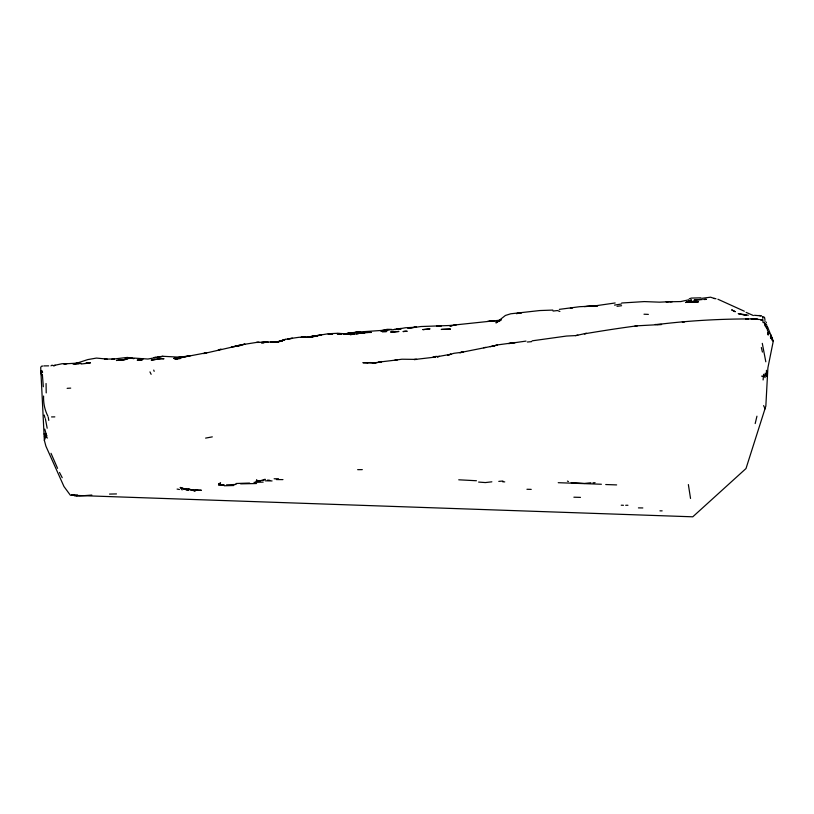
<?xml version="1.0" encoding="UTF-8"?>
<svg xmlns="http://www.w3.org/2000/svg" width="814" height="814" viewBox="0 0 814 814"><rect width="100%" height="100%" fill="white"/><g stroke="black" fill="none" stroke-linecap="round" stroke-linejoin="round"><path stroke-width="1.22" d="M43.58 396.042C43.335 403.042 44.689 409.93 47.914 416.198M767.612 330.993L766.808 327.167M763.094 379.965L763.624 374.298L765.018 377.615L765.241 373.178L766.585 376.495L766.432 370.299M46.062 383.516L46.215 392.897M769.21 333.821L769.22 331.502L767.633 332.723M755.199 423.565L756.949 416.188M42.959 366.035L41.412 366.229L40.7 367.48L44.343 440.323L45.92 446.204L63.97 486.518L70.38 495.238L692.775 516.809L746 468.538L765.842 406.115L767.877 367.928L773.3 341.015L767.989 328.093M44.343 440.323L45.248 438.064L44.292 433.414L46.164 434.106L46.795 436.029L44.424 436.304L47.507 438.013M770.593 338.39L771.255 337.881M50.956 365.862L51.984 365.15L54.162 366.005M498.911 320.96L501.221 319.76L495.919 322.904L505.392 315.466L510.765 313.787L539.713 310.551L552.818 310.083M262.993 480.392L265.252 479.293L258.303 481.339L256.593 480.057L258.303 481.339L260.592 480.687L255.871 481.257M686.365 302.299L691.452 299.908L687.016 302.025M614.509 305.108L621.255 304.039M685.632 302.543L687.657 301.638L685.846 302.411M687.23 302.421L688.848 301.699M75.549 495.421L71.713 494.739L74.532 495.645L77.299 494.871M380.525 330.932L387.128 329.314L391.636 329.395M238.339 345.38L244.983 344.169L203.612 353.602M499.46 320.675L497.568 321.388L499.979 320.543L495.97 321.611L500.386 320.523M448.046 355.026L453.947 353.296L462.973 352.157M447.741 355.148L451.078 354.192L437.678 356.644M279.11 341.615L285.378 339.397L276.933 342.216M689.244 298.819L691.351 298.087L700.946 297.832M379.456 362.23L381.603 361.518L372.822 363.288L377.258 362.688M770.95 336.752L770.431 336.915L771.397 338.268M203.927 353.51L206.756 352.706L179.192 357.936L190.313 355.657L177.533 357.59L180.84 357.254L162.892 356.288L147.924 359.035L134.066 358.089L125.153 358.384L131.807 358.16L127.381 357.427L111.915 359.228L114.204 358.954L104.457 359.157L107.122 359.096L96.459 358.079L87.851 359.574L75.366 363.644L78.744 363.064L63.868 363.889L66.779 363.848M492.663 346.265L497.476 344.912L515.262 342.531L508.699 343.6M498.789 481.379L502.899 481.013M54.579 365.344L62.21 363.695L65.181 363.868M401.017 328.378L396.733 329.324L405.433 327.757L414.336 327.32L409.941 328.022L421.062 326.526L449.735 325.498L500.549 320.146M240.557 344.933L256.715 342.389L277.645 341.809L275.366 342.012L281.909 340.944L277.482 341.921L285.531 339.336L292.511 338.319L287.953 338.858M495.044 345.635L459.727 352.676L462.291 352.35M577.828 335.134L575.6 335.622L586.385 333.302L584.411 333.821C601.882 330.891 619.658 328.093 637.311 325.793L635.032 325.926L661.589 324.481L655.28 324.481M497.476 344.912L490.293 346.693M681.084 301.485L688.613 299.847M773.269 340.669L772.333 340.435L771.906 339.102M129.487 358.313L127.228 358.587L131.807 358.16L129.507 357.733L133.832 358.709M508.821 343.539L526.007 341.097M81.024 364.011L88.065 363.217L85.094 363.431M253.988 482.366L263.176 482.122M205.606 438.105L212.312 436.874M343.182 334.218L355.871 332.183L390.262 329.853M437.372 356.776L439.468 356.379L436.955 356.766M233.811 346.611L240.669 345.401L231.4 346.968M687.555 302.421L693.894 301.322L687.128 302.421L689.234 302.086M527.319 342.022L531.573 341.656M615.16 302.971L593.04 306.156L595.258 306.033L579.66 306.695L559.31 309.371M621.581 305.708L617.032 306.308M394.943 360.154L397.201 359.92L378.744 362.118L381.084 362.098M461.375 352.381L463.512 352.045M124.857 359.574L116.412 360.48L127.096 359.249L122.649 359.839M287.759 338.889L299.074 337.281L312.902 336.803L321.601 334.88L308.231 336.925L314.886 336.06L310.572 336.894L312.963 336.731L308.537 336.996L328.225 333.75L337.149 333.313L354.263 334.228M356.339 333.954L358.404 333.659M398.86 328.764L394.505 329.385M434.859 357.041L432.753 357.346L435.256 357.112M354.283 334.198L350.152 334.635L364.733 332.6L371.326 332.427L369.088 332.336M670.166 301.75L681.043 301.567M760.642 319.688L762.799 319.902L763.023 322.558M44.068 365.893L48.647 365.852M690.648 302.34L698.514 301.852L687.433 301.933M160.663 356.573L157.753 356.98L162.892 356.288M483.516 347.7L485.816 347.385M395.238 360.114L401.943 359.218L416.626 359.401L414.143 359.554L435.541 357.061M391.585 329.975L393.783 329.68M279.904 341.473L282.387 341.147M387.617 330.464L383.14 330.932M236.06 484.442L226.536 484.859M80.861 363.349L73.911 363.878L79.05 363.777M553.052 311.05L557.468 310.551L559.89 311.477M532.132 340.832L566.513 336.05L575.773 335.582M686.721 302.421L688.827 302.157M53.714 365.506L55.362 365.303M273.382 342.246L275.539 341.992M383.028 330.637L387.556 330.443M360.48 333.353L364.743 332.936M692.775 302.045L687.932 302.381M86.345 363.319L90.486 362.83L86.243 363.288M701.871 298.311L710.591 297.191L714.651 298.606M704.415 299.552L706.46 299.328L703.723 299.44M760.744 320.126L762.799 319.902M394.688 331.929L398.921 331.461L390.567 332.01L394.688 331.929L392.623 332.092M491.86 481.817L485.368 482.57L478.622 482.071M668.253 301.658L666.127 301.862L672.435 301.577L659.482 302.167L644.332 301.587L621.703 303.001M584.31 306.583L597.669 305.85L586.528 306.41M487.8 321.296L490.089 321.123M261.67 343.121L263.817 342.979M701.007 299.338L694.077 300.142L702.319 299.542M385.215 330.738L387.474 330.586M328.103 334.147L332.55 334.178M116.473 493.925L109.534 494.078M67.145 388.339L70.706 388.115M369.495 362.668L367.277 362.8L371.683 362.596M592.999 482.814L595.085 482.692M240.629 483.852L256.563 483.536M224.257 485.765L233.852 485.51M192.826 490.486L201.343 490.252C194.485 490.048 186.793 490.13 180.311 487.464L182.112 489.926M494.454 321.042L489.947 321.133L492.368 321.164M91.829 495.054L79.172 496.052L74.532 495.645M274.125 478.764L278.51 478.754M249.583 483.058L235.968 483.506M282.957 479.609L276.353 479.568M129.619 358.241L131.797 358.17M345.604 334.106L347.853 334.147L343.712 333.842L345.838 334.116M51.557 416.931L54.833 416.88M357.651 469.668L362.301 469.627M688.196 302.36L696.682 301.77M590.872 482.753L584.503 483.445L571.204 482.58M754.252 318.935L751.81 318.946L756.287 319.017M770.502 338.044L772.232 338.034M625.701 505.28L627.93 505.27M758.862 315.445L761.334 315.873L754.436 315.293M558.231 482.692L601.383 484.249M616.636 484.91L605.728 484.534M659.94 510.846L662.148 510.866M657.224 324.542C689.275 320.563 721.55 318.793 753.805 318.935M642.826 507.946L638.43 507.885M347.965 334.279L352.167 334.401M526.943 489.275L531.227 489.377M272.059 480.942L265.303 480.809M393.915 329.477L396.072 329.528M573.88 497.201L580.484 497.374M621.245 505.219L623.453 505.28M648.371 314.387L643.996 314.214M757.417 319.2L751.169 318.864L755.758 318.946M502.655 481.786L504.741 481.888M757.61 319.403L755.087 319.037L759.493 319.526M761.578 376.139L763.44 376.261M435.704 356.369L437.912 356.522M188.675 489.021L195.034 490.934L188.675 489.021L182.387 488.563L188.543 490.435L180.311 487.464M458.74 479.802L476.434 480.738M748.3 315.222L738.217 313.634L746.163 315.435M267.582 480.077L269.79 480.331M195.177 489.936L198.26 490.404M177.096 489.072L179.456 489.479M714 298.331L716.005 298.769M73.687 495.014L77.025 495.919M763.481 316.758L764.539 317.45L764.967 319.719M41.087 371.703L42.633 372.151L40.904 371.408L41.494 374.908M717.897 299.226L744.322 311.213M753.388 315.537L746.102 312.373M567.409 481.074L568.426 481.552M46.795 436.029L44.353 434.656L46.164 434.106L44.78 429.131M771.937 337.352L770.441 336.375L770.858 334.778M762.372 316.442L762.759 317.338M59.503 472.446L62.22 477.706M764.865 325.447L766.737 328.337M57.57 468.335L51.017 453.317M149.959 371.896L151.129 374.318M763.603 405.606L765.109 408.842M764.855 320.726L765.119 321.357M766.34 324.216L766.757 325.193M767.185 326.2L767.785 327.604M764.407 322.659L765.14 324.399L764 322.303L765.923 326.383M766.167 322.11L766.371 322.72M153.744 370.075L154.161 371.347M44.963 417.836L44.221 415.028M772.252 339.479L772.598 340.832M761.334 347.527L762.433 352.065M47.171 428.215L45.391 418.834M762.291 343.355L765.811 361.792M690.537 498.463L688.369 484.584M48.24 417.195L48.789 420.421M767.744 332.234L768.233 335.053L767.867 332.824M42.348 374.287L43.325 386.731M762.799 317.867L762.86 318.427M40.822 371.204L40.883 372.049L40.822 371.204L41.89 370.909L40.822 371.204M218.824 483.954L218.518 484.829L223.952 484.951L218.518 484.829L220.584 482.855L218.824 483.954M572.639 307.611L570.38 308.323L572.578 307.692M184.564 357.214L178.541 357.763L184.564 357.214M158.415 358.984L151.251 360.154L161.477 358.475L164.011 358.76L158.415 358.984M692.215 301.455L687.443 302.025L692.215 301.455M238.41 345.696L236.172 346.204L238.41 345.696M153.968 357.6L156.257 357.285L153.968 357.6M347.466 333.394L345.38 333.862L349.572 333.099L347.466 333.394M521.459 312.759L516.514 313.594L521.459 312.759M317.063 335.989L314.865 336.416L317.094 336.009M221.093 349.308L218.427 349.786L221.093 349.308M353.988 333.068L345.472 333.882L353.988 333.068M312.627 336.752L308.099 337.179L312.627 336.752M401.099 328.754L396.662 329.202L401.099 328.754M366.819 332.417L362.505 332.641L366.819 332.417M405.036 331.278L402.991 331.563L407.193 331.257L405.097 331.278M139.601 359.778L137.2 360.103L142.023 360.368L139.601 359.778M422.954 329.619L429.823 328.897L422.954 329.619M456.227 324.745L454.08 325.01L456.227 324.745M416.493 327.045L414.306 327.309L416.493 327.045M374.298 362.678L369.8 362.566L374.816 362.963L372.334 362.891L374.298 362.678M450.335 329.08L441.371 329.426L450.335 329.08M263.828 342.185L261.477 342.46L268.386 342.348L263.828 342.185M452.075 325.702L449.837 325.956L452.055 325.732M684.727 321.622L682.315 321.886L684.767 321.662M440.995 325.987L436.589 326.292L441.005 326.027M367.552 362.81L363.095 362.729L367.552 362.81M180.494 358.445L175.122 358.882L180.494 358.445M74.216 363.614L72.751 363.746L75.906 363.553L74.216 363.614M272.975 341.941L270.675 342.094L275.224 342.165L272.975 341.941M369.18 332.326L366.9 332.468L369.18 332.326M176.618 358.272L173.748 358.414L176.618 358.272M120.472 360.144L118.295 360.246L120.492 360.226M385.612 330.535L381.176 330.647L385.612 330.535M386.416 331.552L382.163 331.634L386.416 331.552M747.69 318.864L745.655 318.925L748.402 318.864L747.69 318.864M352.126 334.178L347.914 334.188L352.126 334.178M305.942 337.149L301.282 337.189L305.942 337.149M259.106 342.389L256.644 342.419L259.106 342.389M140.954 358.669L138.634 358.709L143.203 358.893L140.954 358.669M339.235 333.526L337.047 333.557L341.341 333.872L336.986 333.669L341.412 333.771L339.235 333.526M358.007 332.193L355.932 332.204L358.007 332.193M332.743 333.679L330.515 333.679L332.702 333.699M177.31 358.699L174.796 358.689L177.31 358.699M360.256 332.193L358.119 332.183L360.185 332.234M409.869 327.9L407.631 327.818L409.869 327.9M746.092 315.354L744.24 315.069L746.102 315.354M735.144 311.65L731.817 309.941L735.144 311.65"/></g></svg>
